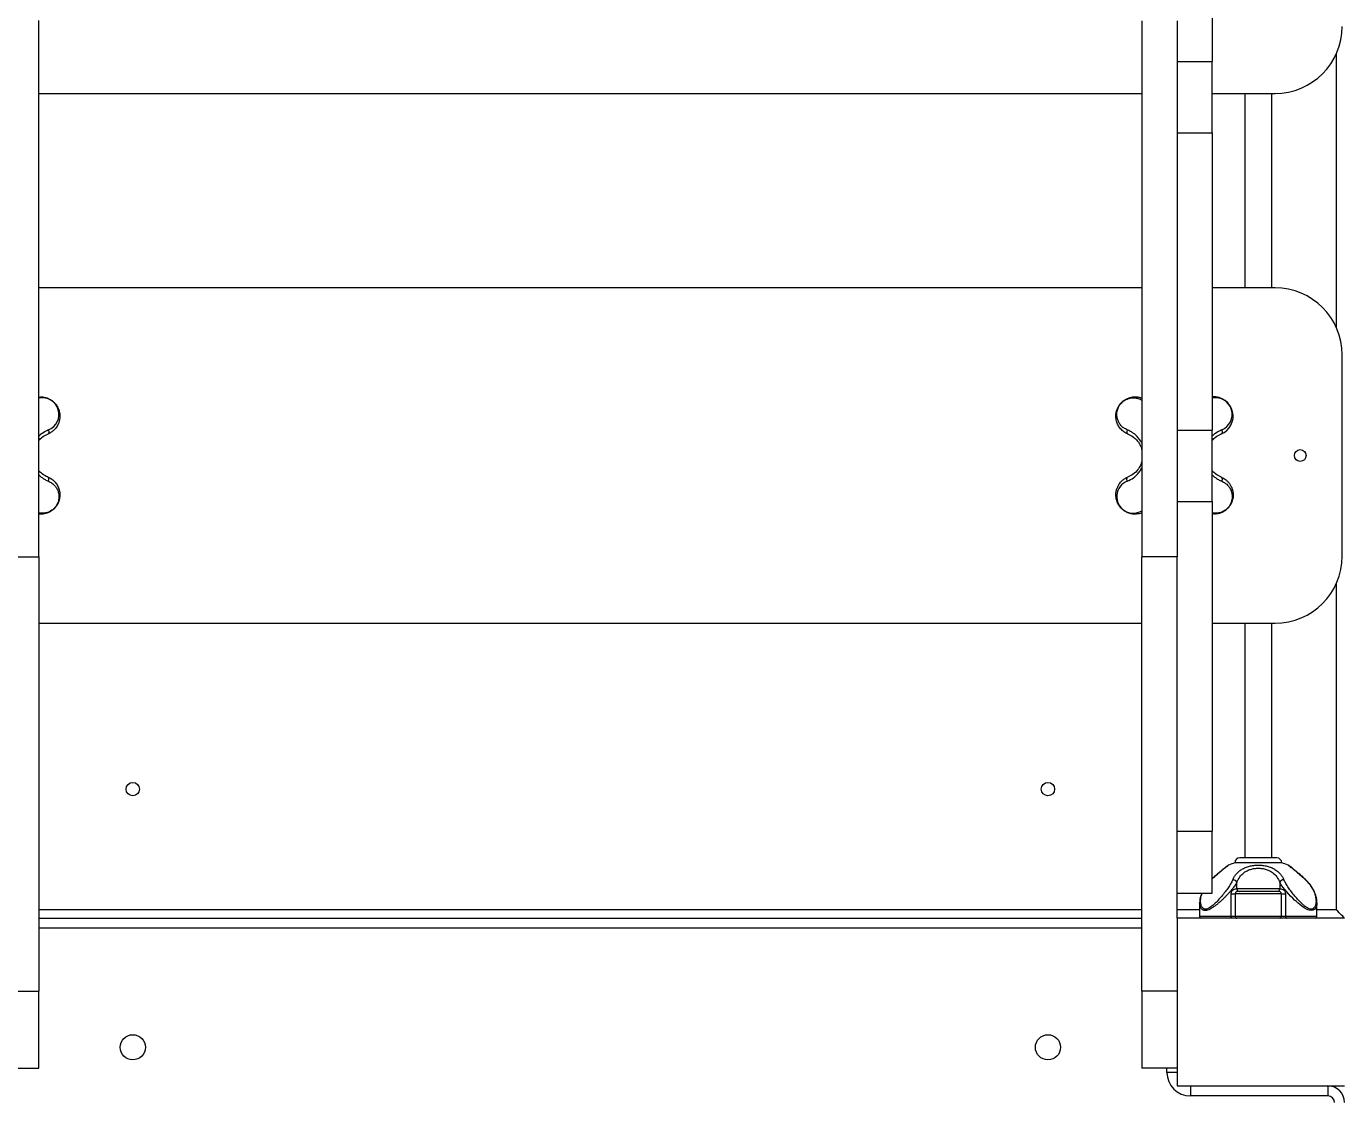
# Model space of a CAD drawing. Header units: millimetres. Extents: x -6562 to 7161, y -6069 to 5384.
# Drawn here: x 961 to 1748, y -1269 to -627 of the extents above; entities that cross this region are included whole.
import ezdxf

# ---------------------------------------------------------------- set-up
doc = ezdxf.new("R2010")
doc.units = ezdxf.units.MM
for name, color, linetype in [('DIKOM_ОБЪЕКТ', 7, 'Continuous'), ('DIKOM_РАЗМЕР_ЗОНА', 7, 'Continuous'), ('DIKOM_РАЗМЕР_ОБЪЕКТА', 7, 'Continuous')]:
    doc.layers.add(name, color=color, linetype=linetype)
doc.styles.add('style1', font='arial.ttf', dxfattribs={"width": 0.8})
doc.dimstyles.new('1-50', dxfattribs={"dimtxt": 300, "dimasz": 200, "dimexe": 100, "dimexo": 0, "dimgap": 100, "dimtad": 1, "dimtxsty": 'style1', "dimcen": 200, "dimclrd": 7, "dimclre": 7, "dimclrt": 7, "dimadec": 1, "dimazin": 2, "dimtfac": 1, "dimtmove": 0, "dimatfit": 2, "dimfxl": 0, "dimlwd": 25, "dimlwe": 18, "dimarcsym": 0})

# ---------------------------------------------------------------- blocks, each defined once
blk = doc.blocks.new('*D9')
at = {"layer": 'Defpoints', "color": 0, "transparency": 16777216}
for p in [(-2276.85, 2530.51), (6418.78, 2530.51), (1009.35, -4069.49)]:
    blk.add_point(p, dxfattribs=at)
at = {"layer": 'DIKOM_РАЗМЕР_ОБЪЕКТА', "color": 7, "lineweight": 18, "transparency": 16777216}
for p, q in [((-2276.85, 2530.51), (6518.78, 2530.51)), ((1009.35, -4069.49), (6518.78, -4069.49))]:
    blk.add_line(p, q, dxfattribs=at)
at = {"layer": 'DIKOM_РАЗМЕР_ОБЪЕКТА', "color": 7, "lineweight": 25, "transparency": 16777216}
blk.add_line((6418.78, -3869.49), (6418.78, 2330.51), dxfattribs=at)
at = {"layer": 'DIKOM_РАЗМЕР_ОБЪЕКТА', "color": 7, "transparency": 16777216}
for points in [[(6385.44, 2330.51), (6452.11, 2330.51), (6418.78, 2530.51)], [(6385.44, -3869.49), (6452.11, -3869.49), (6418.78, -4069.49)]]:
    blk.add_solid(points, dxfattribs=at)
at = {"layer": 'DIKOM_РАЗМЕР_ОБЪЕКТА', "color": 7, "transparency": 16777216, "insert": (6165.6, -1011), "char_height": 300, "attachment_point": 5, "rotation": 90, "style": 'style1'}
blk.add_mtext('6600', dxfattribs=at)
blk = doc.blocks.new('*D12')
at = {"layer": 'Defpoints', "color": 0, "transparency": 16777216}
for p in [(-2088.23, 4030.51), (7061.26, 4030.51), (1371.85, -6069.49)]:
    blk.add_point(p, dxfattribs=at)
at = {"layer": 'DIKOM_РАЗМЕР_ЗОНА', "color": 7, "lineweight": 18, "transparency": 16777216}
for p, q in [((-2088.23, 4030.51), (7161.26, 4030.51)), ((1371.85, -6069.49), (7161.26, -6069.49))]:
    blk.add_line(p, q, dxfattribs=at)
at = {"layer": 'DIKOM_РАЗМЕР_ЗОНА', "color": 7, "lineweight": 25, "transparency": 16777216}
blk.add_line((7061.26, -5869.49), (7061.26, 3830.51), dxfattribs=at)
at = {"layer": 'DIKOM_РАЗМЕР_ЗОНА', "color": 7, "transparency": 16777216}
for points in [[(7027.92, 3830.51), (7094.59, 3830.51), (7061.26, 4030.51)], [(7027.92, -5869.49), (7094.59, -5869.49), (7061.26, -6069.49)]]:
    blk.add_solid(points, dxfattribs=at)
at = {"layer": 'DIKOM_РАЗМЕР_ЗОНА', "color": 7, "transparency": 16777216, "insert": (6808.09, -1011), "char_height": 300, "attachment_point": 5, "rotation": 90, "style": 'style1'}
blk.add_mtext('10100', dxfattribs=at)

msp = doc.modelspace()

# ---------------------------------------------------------------- linework, layer by layer
at = {"layer": 'DIKOM_ОБЪЕКТ', "color": 7, "linetype": 'Continuous', "lineweight": 15}
for p, q in [((1668.853, -488.739), (1668.853, -648.482)), ((968.853, -943.835), (968.853, -624.057)), ((1626.853, -624.125), (1626.853, -943.903)), ((1647.853, -624.125), (1647.853, -943.903)), ((1742.853, -643.847), (1742.853, -807.121)), ((1647.853, -648.482), (1668.853, -648.482)), ((1668.853, -690.942), (1668.853, -648.482)), ((968.853, -667.485), (1626.853, -667.485)), ((1668.853, -667.485), (1706.353, -667.485)), ((1688.355, -667.485), (1688.355, -783.484)), ((1704.355, -783.484), (1704.355, -667.485)), ((1647.853, -690.942), (1668.853, -690.942)), ((1668.853, -690.942), (1668.853, -868.303)), ((1626.853, -783.484), (968.853, -783.484)), ((1706.353, -783.484), (1668.853, -783.484)), ((1746.353, -943.484), (1746.353, -823.484)), ((968.853, -848.634), (969.853, -848.487)), ((1647.853, -868.303), (1668.853, -868.303)), ((1668.853, -910.932), (1668.853, -868.303)), ((1647.853, -910.932), (1668.853, -910.932)), ((1668.853, -910.932), (1668.853, -1107.649)), ((1669.853, -918.484), (1668.853, -918.335)), ((947.853, -943.835), (968.853, -943.835)), ((968.853, -943.835), (968.853, -1202.978)), ((1647.853, -943.903), (1626.853, -943.903)), ((1626.853, -1202.979), (1626.853, -943.903)), ((1647.853, -1159.484), (1647.853, -943.903)), ((1742.853, -959.847), (1742.853, -1154.485)), ((968.853, -983.485), (1626.853, -983.485)), ((1668.853, -983.485), (1706.353, -983.485)), ((1688.355, -983.485), (1688.355, -1123.484)), ((1704.355, -1123.484), (1704.355, -983.485)), ((1647.853, -1107.649), (1668.853, -1107.649)), ((1668.853, -1144.513), (1668.853, -1107.649)), ((1710.354, -1126.484), (1682.355, -1126.484)), ((1683.554, -1141.984), (1683.554, -1138.055)), ((1709.155, -1138.055), (1709.155, -1141.984)), ((1647.853, -1144.513), (1668.853, -1144.513)), ((1680.163, -1158.484), (1680.163, -1144.984)), ((1680.163, -1144.984), (1682.615, -1144.984)), ((1710.094, -1144.984), (1682.615, -1144.984)), ((1682.615, -1144.984), (1682.615, -1158.484)), ((1709.155, -1141.984), (1683.554, -1141.984)), ((1709.773, -1144.036), (1709.672, -1143.931)), ((1710.094, -1158.484), (1710.094, -1144.984)), ((1710.094, -1144.984), (1712.546, -1144.984)), ((1712.546, -1144.984), (1712.546, -1158.484)), ((1626.853, -1154.485), (968.853, -1154.485)), ((1661.355, -1154.485), (1647.853, -1154.485)), ((1661.355, -1150.272), (1661.355, -1150.275)), ((1661.355, -1150.275), (1661.355, -1158.484)), ((1731.355, -1158.484), (1731.355, -1150.269)), ((1742.853, -1154.485), (1731.355, -1154.485)), ((968.853, -1159.484), (1626.853, -1159.484)), ((1747.853, -1159.484), (1647.853, -1159.484)), ((1647.853, -1159.484), (1647.853, -1259.485)), ((1680.163, -1158.484), (1661.355, -1158.484)), ((1682.615, -1158.484), (1680.163, -1158.484)), ((1710.094, -1158.484), (1682.615, -1158.484)), ((1712.546, -1158.484), (1710.094, -1158.484)), ((1731.355, -1158.484), (1712.546, -1158.484)), ((1626.853, -1165.484), (968.853, -1165.484)), ((947.853, -1202.978), (968.853, -1202.978)), ((968.853, -1248.991), (968.853, -1202.978)), ((1647.853, -1202.979), (1626.853, -1202.979)), ((1626.853, -1202.979), (1626.853, -1248.991)), ((947.853, -1248.991), (968.853, -1248.991)), ((1647.853, -1248.991), (1626.853, -1248.991)), ((1641.853, -1251.484), (1641.853, -1248.991)), ((1647.853, -1251.484), (1641.853, -1251.484)), ((1647.853, -1259.485), (1747.853, -1259.485)), ((1655.853, -1259.485), (1655.853, -1265.484)), ((1737.853, -1265.484), (1655.853, -1265.484)), ((1737.853, -1259.485), (1737.853, -1265.484))]:
    msp.add_line(p, q, dxfattribs=at)
at = {"layer": 'DIKOM_ОБЪЕКТ', "color": 7, "linetype": 'Continuous', "lineweight": 15, "flags": 128}
for points in [[(974.5, -868.192), (974.645, -868.578), (974.735, -868.974), (974.766, -869.364), (974.735, -869.731), (974.645, -870.059), (974.499, -870.336), (974.304, -870.548), (974.068, -870.686)], [(1618.206, -868.19), (1618.06, -868.576), (1617.971, -868.972), (1617.94, -869.362), (1617.971, -869.729), (1618.061, -870.057), (1618.206, -870.333), (1618.401, -870.545), (1618.638, -870.684)], [(1674.5, -868.19), (1674.646, -868.576), (1674.735, -868.972), (1674.765, -869.362), (1674.735, -869.729), (1674.645, -870.057), (1674.499, -870.333), (1674.304, -870.545), (1674.068, -870.684)], [(974.5, -898.781), (974.645, -898.395), (974.735, -897.999), (974.766, -897.609), (974.735, -897.242), (974.645, -896.914), (974.499, -896.638), (974.304, -896.426), (974.068, -896.287)], [(1618.206, -898.779), (1618.06, -898.393), (1617.971, -897.997), (1617.94, -897.607), (1617.971, -897.24), (1618.061, -896.911), (1618.206, -896.636), (1618.401, -896.424), (1618.638, -896.285)], [(1674.068, -896.285), (1674.304, -896.424), (1674.499, -896.636), (1674.645, -896.911), (1674.735, -897.24), (1674.765, -897.607), (1674.735, -897.997), (1674.646, -898.393), (1674.5, -898.779)], [(1731.339, -1150.223), (1731.301, -1151.207), (1731.098, -1152.231), (1730.654, -1153.292), (1730.053, -1154.069), (1729.152, -1154.653), (1727.985, -1154.866), (1726.622, -1154.653), (1725.921, -1154.408), (1725.17, -1154.069), (1723.805, -1153.291), (1722.264, -1152.226), (1721.149, -1151.361), (1720.066, -1150.461), (1719.042, -1149.562), (1718.026, -1148.631), (1716.88, -1147.536), (1715.651, -1146.307), (1714.48, -1145.081), (1713.27, -1143.745), (1712.322, -1142.636), (1711.034, -1141.004), (1709.977, -1139.482), (1709.155, -1138.055), (1709.155, -1138.055)], [(1724.502, -1136.558), (1724.647, -1136.564), (1724.718, -1136.609)], [(1747.853, -1159.484), (1747.777, -1159.409), (1747.551, -1159.183), (1747.183, -1158.814), (1746.683, -1158.315), (1746.067, -1157.698), (1745.353, -1156.984), (1744.563, -1156.194), (1743.721, -1155.353), (1742.853, -1154.485)], [(1680.163, -1158.484), (1680.151, -1158.679), (1680.115, -1158.867), (1680.056, -1159.04), (1679.977, -1159.192), (1679.881, -1159.316), (1679.771, -1159.408), (1679.652, -1159.465), (1679.528, -1159.484)], [(1712.546, -1158.484), (1712.558, -1158.679), (1712.594, -1158.867), (1712.653, -1159.04), (1712.732, -1159.192), (1712.828, -1159.316), (1712.938, -1159.408), (1713.057, -1159.465), (1713.181, -1159.484)]]:
    msp.add_lwpolyline(points, dxfattribs=at)
at = {"layer": 'DIKOM_ОБЪЕКТ', "color": 7, "linetype": 'Continuous', "lineweight": 15}
for centre, radius in [((1721.353, -883.484), 3.5), ((1024.853, -1082.484), 4), ((1024.853, -1082.484), 4), ((1570.853, -1082.484), 4), ((1024.853, -1236.484), 7.5), ((1570.853, -1236.484), 7.5)]:
    msp.add_circle(centre, radius, dxfattribs=at)
for centre, radius, start, end in [((1706.353, -627.484), 40, 270, 0), ((1706.353, -823.484), 40, 0, 90), ((970.907, -858.987), 9.882, 291.322453, 101.997653), ((1669.865, -859.99), 11.491, 291.453341, 95.055346), ((1670.907, -858.985), 9.882, 291.322827, 101.99728), ((1621.814, -907.991), 9.894, 111.388206, 300.617545), ((1706.353, -943.484), 40, 270, 0), ((1685.355, -1126.484), 3, 90, 180), ((1707.355, -1126.484), 3, 0, 90), ((1696.355, -1172.728), 48.317, 106.843245, 111.538333), ((1696.355, -1172.728), 48.317, 68.461252, 73.156755), ((1681.25, -1139.067), 2.517, 23.719689, 94.320582), ((1711.459, -1139.067), 2.516, 85.670421, 156.289308), ((1684.097, -1144.984), 1.5, 90, 135.135341), ((1685.004, -1142.035), 1.45, 178.001323, 267.867472), ((1707.705, -1142.035), 1.451, 272.141641, 1.979802), ((1708.612, -1144.984), 1.5, 44.829325, 90), ((1662.355, -1158.484), 1, 180, 270), ((1683.614, -1158.485), 0.999, 179.961913, 269.96974), ((1709.095, -1158.485), 0.999, 270.024519, 0.057508), ((1730.355, -1158.484), 1, 270, 0), ((1655.853, -1251.484), 14, 180, 270), ((1737.853, -1269.484), 10, 0, 90), ((1737.853, -1269.484), 4, 0, 90)]:
    msp.add_arc(centre, radius, start, end, dxfattribs=at)
for points, knots in [([(969.853, -848.487), (970.281, -848.5), (971.125, -848.527), (972.41, -848.751), (973.608, -849.094), (974.696, -849.538), (976.019, -850.228), (977.318, -851.171), (978.474, -852.343), (979.223, -853.284), (979.857, -854.276), (980.412, -855.371), (980.865, -856.582), (981.184, -857.879), (981.331, -859.038), (981.365, -860.082), (981.322, -860.972), (981.208, -861.881), (981.037, -862.709), (980.789, -863.578), (980.469, -864.449), (980.073, -865.283), (979.568, -866.17), (978.951, -867.058), (978.161, -867.966), (977.133, -868.929), (975.824, -869.896), (974.635, -870.431), (974.068, -870.686)], [0, 0, 0, 0, 0.0431661, 0.0849599, 0.1254984, 0.1580558, 0.1879006, 0.2506249, 0.2817375, 0.313559, 0.3437714, 0.3764313, 0.416862, 0.4585576, 0.5015906, 0.531083, 0.563768, 0.592895, 0.6263734, 0.6524822, 0.6884353, 0.7245882, 0.7502791, 0.7962982, 0.8378917, 0.8750789, 0.9404492, 1, 1, 1, 1]), ([(1618.638, -870.684), (1618.212, -870.498), (1617.33, -870.114), (1616.168, -869.373), (1615.091, -868.507), (1614.181, -867.574), (1613.359, -866.518), (1612.678, -865.401), (1612.121, -864.185), (1611.704, -862.912), (1611.446, -861.631), (1611.331, -860.277), (1611.371, -858.95), (1611.591, -857.51), (1611.992, -856.1), (1612.631, -854.634), (1613.509, -853.202), (1614.687, -851.818), (1615.836, -850.841), (1616.798, -850.195), (1617.741, -849.659), (1618.971, -849.122), (1620.315, -848.741), (1621.559, -848.54), (1622.633, -848.471), (1623.675, -848.498), (1624.739, -848.624), (1625.809, -848.844), (1626.514, -849.093), (1626.853, -849.213)], [0, 0, 0, 0, 0.0388961, 0.0804546, 0.1189984, 0.1610769, 0.197678, 0.2412866, 0.2816629, 0.3217229, 0.365381, 0.4014718, 0.4447128, 0.4822256, 0.525259, 0.5628881, 0.6033497, 0.6438623, 0.6843377, 0.704055, 0.7248534, 0.7625551, 0.8056836, 0.8375745, 0.8691663, 0.8997024, 0.9306922, 0.9666336, 1, 1, 1, 1]), ([(1618.206, -868.19), (1617.465, -867.833), (1615.982, -867.117), (1614.307, -865.529), (1613.038, -863.704), (1612.219, -861.668), (1611.854, -859.469), (1611.977, -857.477), (1612.412, -855.813), (1612.867, -854.711), (1613.349, -853.834), (1613.934, -852.953), (1614.829, -851.898), (1616.102, -850.833), (1617.434, -850.052), (1618.73, -849.528), (1620.389, -849.105), (1622.361, -848.98), (1624.541, -849.381), (1626.055, -849.89), (1626.753, -850.39), (1626.853, -850.462)], [0, 0, 0, 0, 0.075887, 0.1519302, 0.227652, 0.3035905, 0.3789506, 0.4550472, 0.4958009, 0.5311618, 0.5522115, 0.5717065, 0.6075729, 0.6457104, 0.683881, 0.7219679, 0.760158, 0.8359381, 0.91198, 0.987439, 1, 1, 1, 1]), ([(974.5, -868.192), (973.241, -868.81), (971.337, -869.742), (969.474, -871.214), (968.895, -871.88), (968.853, -871.929)], [0, 0, 0, 0, 0.6443869, 0.9738679, 1, 1, 1, 1]), ([(968.853, -874.453), (969.502, -873.75), (971.107, -872.01), (972.962, -871.181), (974.068, -870.686)], [0, 0, 0, 0, 0.4040379, 1, 1, 1, 1]), ([(1626.853, -876.133), (1626.801, -876.01), (1626.408, -875.078), (1625.356, -873.593), (1623.776, -871.742), (1622.009, -870.25), (1620.142, -869.035), (1618.858, -868.475), (1618.206, -868.19)], [0, 0, 0, 0, 0.0293454, 0.223184, 0.417404, 0.6114538, 0.8025115, 1, 1, 1, 1]), ([(1618.638, -870.684), (1619.739, -871.205), (1621.18, -871.888), (1622.837, -873.27), (1623.716, -874.139), (1624.707, -875.31), (1625.708, -876.869), (1626.512, -878.539), (1626.768, -879.638), (1626.853, -879.999)], [0, 0, 0, 0, 0.3262869, 0.4270085, 0.5239637, 0.6173875, 0.7758966, 0.9262407, 1, 1, 1, 1]), ([(1674.5, -868.19), (1673.241, -868.807), (1671.337, -869.74), (1669.474, -871.212), (1668.895, -871.878), (1668.853, -871.927)], [0, 0, 0, 0, 0.6444054, 0.9738679, 1, 1, 1, 1]), ([(1668.853, -874.45), (1669.502, -873.748), (1671.107, -872.008), (1672.962, -871.178), (1674.068, -870.684)], [0, 0, 0, 0, 0.4040205, 1, 1, 1, 1]), ([(1626.853, -887.138), (1626.757, -887.465), (1626.524, -888.265), (1626.007, -889.472), (1625.31, -890.748), (1624.017, -892.602), (1621.794, -894.779), (1619.73, -895.764), (1618.638, -896.285)], [0, 0, 0, 0, 0.0690601, 0.1694177, 0.2731625, 0.3808617, 0.6724952, 1, 1, 1, 1]), ([(974.068, -896.287), (972.965, -895.768), (971.522, -895.09), (969.872, -893.695), (969.215, -893.079), (968.898, -892.697), (968.853, -892.643)], [0, 0, 0, 0, 0.604352, 0.7908919, 0.9704732, 1, 1, 1, 1]), ([(968.853, -895.045), (968.889, -895.087), (969.456, -895.742), (970.707, -896.701), (972.561, -897.942), (973.847, -898.498), (974.5, -898.781)], [0, 0, 0, 0, 0.0224342, 0.3480381, 0.6686431, 1, 1, 1, 1]), ([(974.068, -896.287), (974.494, -896.473), (975.376, -896.857), (976.537, -897.598), (977.615, -898.464), (978.525, -899.397), (979.347, -900.453), (980.027, -901.57), (980.585, -902.786), (981.002, -904.059), (981.26, -905.339), (981.375, -906.694), (981.335, -908.021), (981.115, -909.461), (980.714, -910.871), (980.074, -912.336), (979.197, -913.769), (978.019, -915.153), (976.87, -916.13), (975.908, -916.776), (974.965, -917.312), (973.735, -917.849), (972.39, -918.23), (971.146, -918.433), (970.074, -918.495), (969.311, -918.492), (968.915, -918.444), (968.853, -918.436)], [0, 0, 0, 0, 0.0429611, 0.088859, 0.131426, 0.1779059, 0.2183273, 0.2664909, 0.3110824, 0.3553255, 0.4035438, 0.443409, 0.4911622, 0.5325926, 0.5801209, 0.6216804, 0.6663731, 0.711121, 0.7558242, 0.7775978, 0.8005686, 0.8422035, 0.8898429, 0.925065, 0.959952, 0.9936777, 1, 1, 1, 1]), ([(1622.853, -918.484), (1622.424, -918.471), (1621.581, -918.444), (1620.296, -918.22), (1619.098, -917.878), (1618.009, -917.433), (1616.687, -916.743), (1615.388, -915.8), (1614.232, -914.628), (1613.483, -913.687), (1612.849, -912.695), (1612.294, -911.6), (1611.841, -910.389), (1611.522, -909.092), (1611.374, -907.933), (1611.341, -906.889), (1611.383, -905.999), (1611.498, -905.09), (1611.669, -904.262), (1611.916, -903.393), (1612.237, -902.523), (1612.633, -901.688), (1613.138, -900.802), (1613.755, -899.914), (1614.544, -899.005), (1615.572, -898.042), (1616.882, -897.075), (1618.071, -896.54), (1618.638, -896.285)], [0, 0, 0, 0, 0.0431665, 0.0849547, 0.1254982, 0.1580507, 0.1878956, 0.2506248, 0.2817375, 0.3135637, 0.3437713, 0.3764287, 0.4168614, 0.4585559, 0.5015896, 0.531082, 0.5637671, 0.5928947, 0.6263766, 0.6524812, 0.6884344, 0.7245874, 0.7502783, 0.7962975, 0.8378945, 0.8750786, 0.9404491, 1, 1, 1, 1]), ([(1618.206, -898.779), (1619.474, -898.176), (1621.39, -897.266), (1623.74, -895.257), (1625.319, -893.427), (1626.38, -891.935), (1626.788, -890.977), (1626.853, -890.826)], [0, 0, 0, 0, 0.3836437, 0.5797968, 0.77017, 0.9635653, 1, 1, 1, 1]), ([(1674.068, -896.285), (1672.965, -895.766), (1671.523, -895.087), (1669.872, -893.693), (1669.215, -893.077), (1668.898, -892.695), (1668.853, -892.641)], [0, 0, 0, 0, 0.6043658, 0.7909244, 0.9704731, 1, 1, 1, 1]), ([(1668.853, -895.043), (1668.889, -895.085), (1669.456, -895.74), (1670.707, -896.698), (1672.561, -897.94), (1673.847, -898.496), (1674.5, -898.779)], [0, 0, 0, 0, 0.0224524, 0.3480503, 0.6686493, 1, 1, 1, 1]), ([(1674.068, -896.285), (1674.443, -896.446), (1675.219, -896.78), (1676.306, -897.439), (1677.207, -898.121), (1677.94, -898.794), (1678.537, -899.427), (1679.122, -900.155), (1679.621, -900.894), (1680.077, -901.695), (1680.477, -902.541), (1680.797, -903.415), (1681.067, -904.374), (1681.265, -905.402), (1681.367, -906.6), (1681.345, -907.829), (1681.183, -909.098), (1680.862, -910.399), (1680.408, -911.61), (1679.851, -912.704), (1679.013, -914.015), (1677.923, -915.248), (1676.666, -916.274), (1675.694, -916.912), (1674.687, -917.439), (1673.362, -917.974), (1671.718, -918.4), (1670.473, -918.456), (1669.853, -918.484)], [0, 0, 0, 0, 0.0390511, 0.0806738, 0.1248935, 0.1523647, 0.1823164, 0.2147495, 0.2496674, 0.2759157, 0.312222, 0.34877, 0.3744217, 0.4175257, 0.4584563, 0.4985759, 0.5417428, 0.5835392, 0.624039, 0.6565965, 0.686719, 0.7493459, 0.7799565, 0.8122349, 0.8422646, 0.8750509, 0.9377593, 1, 1, 1, 1]), ([(974.5, -898.781), (975.241, -899.138), (976.723, -899.854), (978.399, -901.442), (979.668, -903.267), (980.487, -905.303), (980.851, -907.503), (980.729, -909.494), (980.294, -911.158), (979.839, -912.26), (979.357, -913.137), (978.772, -914.018), (977.877, -915.074), (976.603, -916.138), (975.272, -916.919), (973.975, -917.444), (972.319, -917.861), (970.58, -918.006), (969.355, -917.753), (968.853, -917.65)], [0, 0, 0, 0, 0.0854063, 0.1709965, 0.2562167, 0.3416831, 0.4264985, 0.5121386, 0.5580101, 0.5978057, 0.6214992, 0.6434402, 0.6838027, 0.726726, 0.7696887, 0.8125496, 0.8555302, 0.9408183, 1, 1, 1, 1]), ([(1674.5, -898.779), (1675.241, -899.136), (1676.723, -899.852), (1678.399, -901.44), (1679.668, -903.265), (1680.487, -905.3), (1680.851, -907.5), (1680.729, -909.492), (1680.294, -911.156), (1679.839, -912.258), (1679.357, -913.135), (1678.772, -914.016), (1677.876, -915.071), (1676.603, -916.136), (1675.272, -916.917), (1673.975, -917.442), (1672.319, -917.859), (1670.58, -918.004), (1669.355, -917.751), (1668.853, -917.647)], [0, 0, 0, 0, 0.0854064, 0.1709968, 0.2562171, 0.3416799, 0.4264994, 0.5121396, 0.5580066, 0.5978071, 0.6215005, 0.6434416, 0.6838035, 0.7267261, 0.7696889, 0.8125479, 0.8555343, 0.9408183, 1, 1, 1, 1]), ([(1626.853, -917.757), (1626.786, -917.785), (1626.617, -917.857), (1626.409, -917.921), (1626.251, -917.971), (1625.143, -918.312), (1623.987, -918.399), (1622.853, -918.484)], [0, 0, 0, 0, 0.0541216, 0.1369209, 0.1625493, 0.1776551, 1, 1, 1, 1]), ([(1696.354, -1123.484), (1695.684, -1123.484), (1694.302, -1123.484), (1692.251, -1123.484), (1690.28, -1123.484), (1688.521, -1123.484), (1687.09, -1123.484), (1686.076, -1123.484), (1685.464, -1123.484), (1685.39, -1123.484), (1685.355, -1123.484)], [0, 0, 0, 0, 0.1165123, 0.2400121, 0.3686448, 0.4999996, 0.6313588, 0.7599883, 0.8834814, 1, 1, 1, 1]), ([(1707.355, -1123.484), (1707.319, -1123.484), (1707.245, -1123.484), (1706.633, -1123.484), (1705.619, -1123.484), (1704.188, -1123.484), (1702.429, -1123.484), (1700.458, -1123.484), (1698.407, -1123.484), (1697.025, -1123.484), (1696.354, -1123.484)], [0, 0, 0, 0, 0.1165197, 0.2400127, 0.368642, 0.500001, 0.6313557, 0.7599882, 0.8834878, 1, 1, 1, 1]), ([(1668.853, -1135.975), (1669.902, -1135.013), (1671.599, -1133.456), (1673.736, -1131.66), (1675.34, -1130.345), (1676.704, -1129.261), (1677.782, -1128.425), (1678.421, -1127.934), (1678.696, -1127.729), (1678.617, -1127.787), (1678.615, -1127.788)], [0, 0, 0, 0, 0.2142441, 0.3466389, 0.4751356, 0.6056786, 0.7361438, 0.8662878, 0.9969634, 1, 1, 1, 1]), ([(1678.116, -1128.074), (1678.071, -1128.108), (1677.981, -1128.176), (1677.296, -1128.701), (1676.269, -1129.499), (1674.931, -1130.562), (1673.369, -1131.842), (1671.359, -1133.532), (1669.797, -1134.965), (1668.853, -1135.831)], [0, 0, 0, 0, 0.132217, 0.2641105, 0.3966418, 0.5296239, 0.663231, 0.7965548, 1, 1, 1, 1]), ([(1678.62, -1127.784), (1678.533, -1127.822), (1678.354, -1127.9), (1678.196, -1128.015), (1678.116, -1128.074)], [0, 0, 0, 0, 0.4915738, 1, 1, 1, 1]), ([(1681.06, -1136.558), (1681.339, -1135.962), (1681.896, -1134.77), (1683.115, -1133.118), (1684.618, -1131.625), (1686.46, -1130.309), (1688.579, -1129.23), (1691.003, -1128.414), (1693.615, -1127.884), (1695.446, -1127.817), (1696.354, -1127.784)], [0, 0, 0, 0, 0.1251352, 0.2502649, 0.3787933, 0.5003543, 0.6280775, 0.7504659, 0.876286, 1, 1, 1, 1]), ([(1683.554, -1138.055), (1684.074, -1136.899), (1684.755, -1135.385), (1686.134, -1133.779), (1687, -1132.942), (1688.169, -1132.02), (1689.717, -1131.093), (1691.766, -1130.28), (1693.996, -1129.746), (1695.574, -1129.678), (1696.354, -1129.644)], [0, 0, 0, 0, 0.2643444, 0.3459637, 0.4245155, 0.5002307, 0.6286746, 0.750489, 0.8766611, 1, 1, 1, 1]), ([(1696.354, -1127.784), (1697.266, -1127.816), (1698.637, -1127.864), (1700.413, -1128.159), (1702.122, -1128.55), (1704.148, -1129.239), (1706.032, -1130.2), (1707.49, -1131.189), (1708.604, -1132.124), (1709.725, -1133.299), (1710.806, -1134.762), (1711.362, -1135.946), (1711.649, -1136.558)], [0, 0, 0, 0, 0.1240536, 0.1867411, 0.2503778, 0.3728886, 0.5007608, 0.581193, 0.6645208, 0.7511617, 0.8716237, 1, 1, 1, 1]), ([(1696.354, -1129.644), (1697.139, -1129.677), (1698.323, -1129.726), (1699.848, -1130.025), (1701.064, -1130.353), (1702.325, -1130.822), (1703.603, -1131.451), (1705.463, -1132.638), (1707.646, -1134.734), (1708.633, -1136.906), (1709.155, -1138.055)], [0, 0, 0, 0, 0.1240344, 0.1870759, 0.2511439, 0.3318788, 0.4153286, 0.5019616, 0.7365295, 1, 1, 1, 1]), ([(1714.593, -1128.074), (1714.513, -1128.015), (1714.355, -1127.9), (1714.176, -1127.822), (1714.089, -1127.784)], [0, 0, 0, 0, 0.5080881, 1, 1, 1, 1]), ([(1714.094, -1127.788), (1714.135, -1127.819), (1714.217, -1127.882), (1714.908, -1128.409), (1715.957, -1129.224), (1717.332, -1130.316), (1718.937, -1131.627), (1720.697, -1133.116), (1722.566, -1134.756), (1723.849, -1135.95), (1724.502, -1136.558)], [0, 0, 0, 0, 0.1223035, 0.247305, 0.372921, 0.4981436, 0.6236256, 0.748982, 0.8724228, 1, 1, 1, 1]), ([(1724.718, -1136.609), (1724.092, -1136.026), (1722.84, -1134.861), (1721.018, -1133.261), (1719.294, -1131.802), (1717.733, -1130.526), (1716.399, -1129.466), (1715.381, -1128.675), (1714.715, -1128.167), (1714.638, -1128.108), (1714.601, -1128.08)], [0, 0, 0, 0, 0.1268586, 0.2534026, 0.3794625, 0.5052646, 0.6304477, 0.7556752, 0.8799922, 1, 1, 1, 1]), ([(1683.554, -1138.055), (1683.369, -1138.4), (1682.984, -1139.115), (1682.243, -1140.234), (1681.377, -1141.416), (1680.444, -1142.58), (1679.388, -1143.815), (1678.271, -1145.046), (1677.055, -1146.32), (1675.782, -1147.592), (1674.502, -1148.81), (1673.147, -1150.036), (1671.82, -1151.164), (1670.38, -1152.295), (1668.97, -1153.278), (1667.505, -1154.125), (1666.072, -1154.716), (1664.688, -1154.942), (1663.711, -1154.754), (1663.065, -1154.416), (1662.529, -1153.988), (1661.993, -1153.276), (1661.609, -1152.339), (1661.414, -1151.37), (1661.346, -1150.701), (1661.36, -1150.319), (1661.363, -1150.248)], [0, 0, 0, 0, 0.0443842, 0.0918036, 0.1357832, 0.1837977, 0.2255579, 0.2753157, 0.3213884, 0.367096, 0.4169129, 0.4580919, 0.5074312, 0.550236, 0.5993368, 0.6422741, 0.688441, 0.734669, 0.7808547, 0.8033527, 0.8270818, 0.8700995, 0.9193129, 0.9556996, 0.9917463, 1, 1, 1, 1]), ([(1681.06, -1136.558), (1680.703, -1137.315), (1679.987, -1138.831), (1678.399, -1141.286), (1676.574, -1143.795), (1674.539, -1146.324), (1672.337, -1148.827), (1669.987, -1151.213), (1667.859, -1152.975), (1666.088, -1153.913), (1664.815, -1154.183), (1663.724, -1153.917), (1663.036, -1153.309), (1662.59, -1152.609), (1662.302, -1151.934), (1662.037, -1150.954), (1661.892, -1149.63), (1661.973, -1147.993), (1662.251, -1146.271), (1662.67, -1145.107), (1662.883, -1144.513)], [0, 0, 0, 0, 0.0786184, 0.1574033, 0.2358543, 0.3145266, 0.3925967, 0.4714361, 0.550055, 0.5895604, 0.6291126, 0.6662552, 0.7081746, 0.7320927, 0.7583579, 0.7872446, 0.8381046, 0.8914952, 0.9446458, 1, 1, 1, 1]), ([(1724.502, -1136.558), (1725.242, -1137.315), (1726.725, -1138.831), (1728.401, -1141.286), (1729.67, -1143.795), (1730.488, -1146.325), (1730.853, -1148.825), (1730.731, -1150.85), (1730.295, -1152.289), (1729.84, -1153.086), (1729.358, -1153.587), (1728.774, -1153.971), (1727.878, -1154.183), (1726.605, -1153.905), (1725.273, -1153.198), (1723.977, -1152.249), (1722.319, -1150.806), (1720.35, -1148.804), (1718.153, -1146.303), (1716.116, -1143.771), (1714.3, -1141.27), (1712.717, -1138.822), (1712.005, -1137.313), (1711.649, -1136.558)], [0, 0, 0, 0, 0.0624807, 0.1250942, 0.187438, 0.2499623, 0.312008, 0.3746622, 0.4082152, 0.4373299, 0.4546631, 0.4707143, 0.5002432, 0.5316437, 0.5630716, 0.5944275, 0.6258713, 0.6882648, 0.7508748, 0.8130045, 0.8754542, 0.9376825, 1, 1, 1, 1]), ([(1731.355, -1150.271), (1731.307, -1149.421), (1731.224, -1147.955), (1730.691, -1145.89), (1730.108, -1144.274), (1729.377, -1142.684), (1728.341, -1140.886), (1726.843, -1138.778), (1725.461, -1137.367), (1724.718, -1136.609)], [0, 0, 0, 0, 0.1839768, 0.3173422, 0.4236538, 0.5290993, 0.6600485, 0.8172869, 1, 1, 1, 1]), ([(1662.535, -1144.513), (1662.499, -1144.6), (1662.275, -1145.14), (1661.901, -1146.328), (1661.458, -1148.198), (1661.391, -1149.529), (1661.354, -1150.271)], [0, 0, 0, 0, 0.0456036, 0.2810522, 0.599038, 1, 1, 1, 1]), ([(1680.163, -1144.984), (1680.187, -1144.674), (1680.235, -1144.053), (1680.599, -1143.242), (1681.108, -1142.622), (1681.877, -1142.121), (1682.605, -1141.999), (1683.195, -1141.984), (1683.434, -1141.984), (1683.554, -1141.984)], [0, 0, 0, 0, 0.1253478, 0.2506926, 0.3709607, 0.5009553, 0.7497352, 0.8748332, 1, 1, 1, 1]), ([(1683.037, -1143.931), (1683.003, -1143.965), (1682.914, -1144.051), (1682.774, -1144.268), (1682.669, -1144.538), (1682.621, -1144.791), (1682.617, -1144.92), (1682.615, -1144.984)], [0, 0, 0, 0, 0.1692267, 0.4366514, 0.726447, 0.8636499, 1, 1, 1, 1]), ([(1696.354, -1143.484), (1695.376, -1143.484), (1693.388, -1143.484), (1690.564, -1143.484), (1688.091, -1143.484), (1686.118, -1143.484), (1684.776, -1143.484), (1684.102, -1143.484), (1684.168, -1143.484), (1684.189, -1143.484)], [0, 0, 0, 0, 0.1525493, 0.3097337, 0.4669178, 0.6194725, 0.7720253, 0.9292071, 1, 1, 1, 1]), ([(1708.52, -1143.484), (1708.541, -1143.484), (1708.607, -1143.484), (1707.933, -1143.484), (1706.591, -1143.484), (1704.618, -1143.484), (1702.145, -1143.484), (1699.321, -1143.484), (1697.333, -1143.484), (1696.354, -1143.484)], [0, 0, 0, 0, 0.0707925, 0.2279709, 0.3805289, 0.5330831, 0.6902666, 0.8474389, 1, 1, 1, 1]), ([(1709.155, -1141.984), (1709.407, -1141.98), (1709.91, -1141.972), (1710.835, -1142.121), (1711.602, -1142.624), (1712.11, -1143.242), (1712.474, -1144.053), (1712.522, -1144.674), (1712.546, -1144.984)], [0, 0, 0, 0, 0.2502959, 0.4993358, 0.6292282, 0.7494476, 0.8744565, 1, 1, 1, 1]), ([(1710.094, -1144.984), (1710.092, -1144.92), (1710.088, -1144.79), (1710.039, -1144.536), (1709.935, -1144.261), (1709.825, -1144.109), (1709.773, -1144.036)], [0, 0, 0, 0, 0.1643983, 0.3297479, 0.6794635, 1, 1, 1, 1])]:
    msp.add_open_spline(points, degree=3, knots=knots, dxfattribs=at)

# ---------------------------------------------------------------- dimensions: what is measured, and where the dimension line sits
at = {"layer": 'DIKOM_РАЗМЕР_ЗОНА'}
dim = msp.add_linear_dim(base=(7061.257, 4030.513), p1=(1371.853, -6069.487), p2=(-2088.229, 4030.513), angle=270, dimstyle='1-50', dxfattribs=at)
dim.commit()
dim.dimension.update_dxf_attribs({"geometry": '*D12', "text_midpoint": (7061.257, -1010.997), "dimtype": 160})
at = {"layer": 'DIKOM_РАЗМЕР_ОБЪЕКТА'}
dim = msp.add_linear_dim(base=(6418.775, 2530.513), p1=(1009.353, -4069.487), p2=(-2276.848, 2530.513), angle=270, dimstyle='1-50', dxfattribs=at)
dim.commit()
dim.dimension.update_dxf_attribs({"geometry": '*D9', "text_midpoint": (6418.775, -1010.997), "dimtype": 160})

doc.saveas('drawing.dxf')
